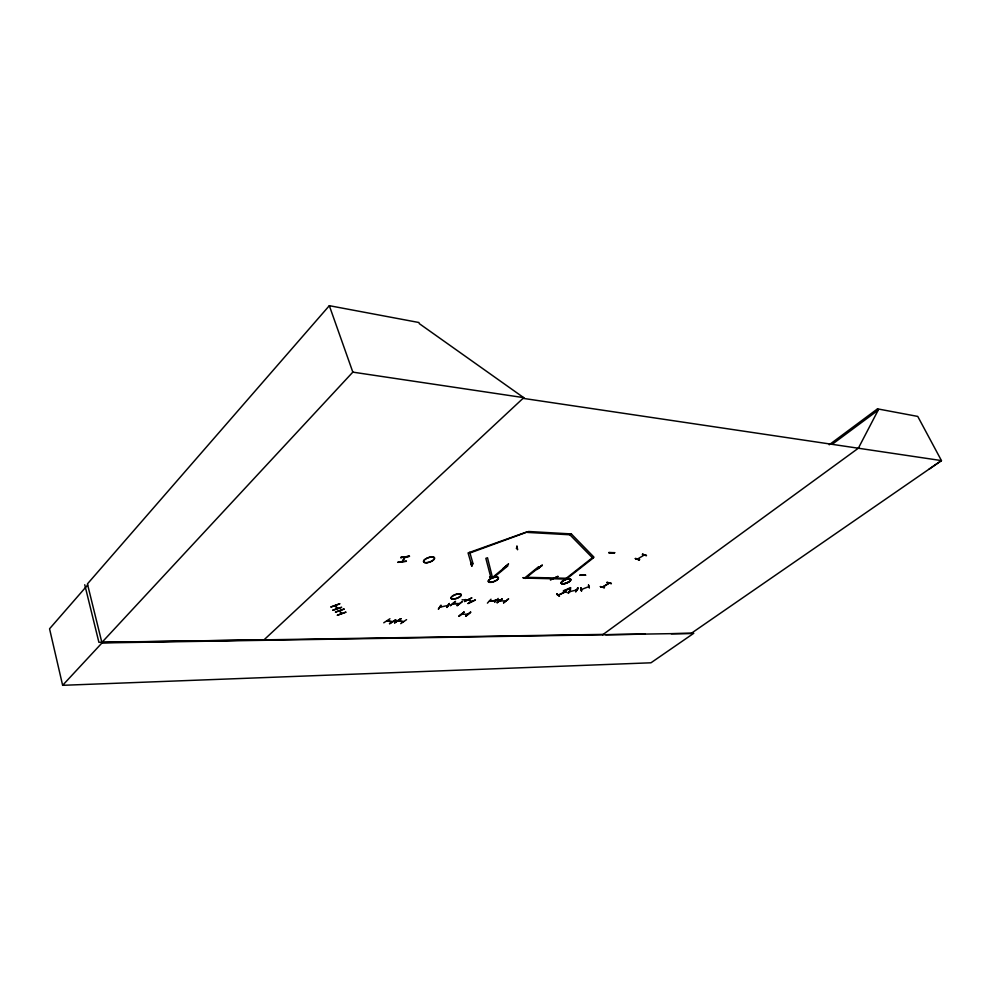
<?xml version="1.0" encoding="UTF-8"?>
<svg xmlns="http://www.w3.org/2000/svg" width="991" height="991" viewBox="0 0 991 991"><rect width="100%" height="100%" fill="white"/><g stroke="black" fill="none" stroke-linecap="round" stroke-linejoin="round"><path stroke-width="1.49" d="M336.866 608.474L335.478 605.935M339.814 611.063L341.375 613.801M556.669 594.34L559.506 596.173L556.917 593.77M491.016 599.196L487.411 603.147M570.482 589.434L568.339 593.027M581.742 590.847L580.949 588.196M539.389 567.298L539.092 567.484M471.233 562.554L472.162 565.886M438.431 609.106L441.007 605.167L438.456 609.044M468.731 599.766L468.062 599.803L471.431 601.686M406.421 561.067L397.812 562.293M406.31 561.352L397.812 562.38M404.848 557.165L402.049 561.699M392.609 621.642L387.023 620.787M403.622 621.58L398.171 620.738M465.2 599.79L465.522 599.493M492.8 577.233L491.994 577.654L492.577 577.183M498.374 600.15L499.179 599.716L498.461 600.075M526.085 578.001L525.28 578.447L525.787 578.001M858.342 448.229L878.187 410.15L877.506 408.862L829.207 444.786M462.054 599.84L468.309 599.927M501.235 600.41L495.45 600.125M501.434 600.199L495.364 600.125L501.235 600.422M440.772 606.987L439.979 607.025M447.065 605.786L447.783 605.625M447.176 607.396L449.319 603.507L446.755 607.359M585.619 575.164L579.983 574.991M585.594 575.238L579.772 575.288M568.413 593.374L570.506 589.806M569.577 591.701L570.308 591.528M575.598 591.379L577.753 587.774M400.822 557.499L409.469 556.285L400.798 557.462M402.358 561.699L405.146 557.19M611.608 552.879L611.298 552.891M397.986 620.911L403.287 621.741M471.778 564.238L472.546 563.941M604.324 587.725L600.373 586.622L604.522 587.143M604.324 587.688L600.385 586.61M635.342 558.59L639.22 559.878L639.418 559.271M639.207 559.865L635.318 558.639L639.492 559.63M516.435 548.234L517.215 548.097L516.422 548.221M581.444 589.509L588.951 586.61M877.506 408.862L917.753 416.418L941.45 460.592L522.951 398.332L523.682 397.639L419.342 323.661L418.908 322.509L329.322 305.686L87.431 583.91L101.986 642.948L62.631 685.314L49.55 628.79L87.691 584.975M471.654 601.537L468.458 599.642M494.633 602.355L498.176 598.44M263.507 640.31L523.793 397.651L352.833 372.133L101.862 642.453L603.172 634.401M602.714 586.92L608.97 583.204M609.081 583.29L602.875 586.969M637.696 558.949L644.088 555.109M455.513 601.426L450.558 605.65M453.048 603.643L459.539 603.569M489.802 576.836L496.157 577.035L489.566 576.973M457.272 605.662L462.326 601.549L457.012 605.65M503.131 568.438L508.494 563.99M459.006 616.179L463.912 612.153M464.172 612.141L458.994 616.204L463.899 612.203M468.111 614.11L461.707 614.309L462.5 614.11M465.634 616.154L470.552 612.153L465.919 616.204M465.894 616.167L470.799 612.165M525.688 578.125L539.798 566.741L538.621 566.703L524.536 578.075L566.356 579.103L593.559 557.747L592.445 557.698L565.229 579.078M522.975 577.79L528.983 577.939M523.223 577.666L529.008 577.964M536.676 569.466L542.312 565.217L536.614 569.404M542.288 565.192L536.949 569.503M499.761 600.893L499.997 600.707M499.724 600.868L505.683 600.942M503.552 602.85L508.643 598.837L503.577 602.887M340.099 610.927L341.313 613.776M614.68 552.718L608.759 552.668L614.655 552.681M832.415 444.141L878.187 410.15M558.255 595.12L565.465 591.726M576.056 590.091L576.861 589.918L569.664 591.677M602.664 634.773L859.048 447.709M929.025 469.214L941.45 460.592L691.297 633.323M389.934 618.756L383.752 622.806M389.736 623.76L395.88 619.697L389.438 623.624M394.616 622.744L401.021 618.669L394.864 622.707M400.723 623.649L406.583 619.635M492.403 577.27L487.498 557.747L485.85 558.342L490.954 577.864L492.539 577.282M497.148 602.751L502.288 598.762L497.148 602.714M642.651 554.266L646.516 555.517L642.639 554.254M607.074 582.671L611.348 583.538L606.913 582.287M489.542 601.128L496.268 600.521M472.682 564.077L471.84 564.362M508.47 564.04L503.217 568.5M565.415 591.887L558.441 595.17M464.482 601.438L471.914 597.858L464.544 601.525M468.037 603.494L475.42 599.902L468.074 603.531M489.43 601.178L496.293 600.36M567.075 592.556L564.152 590.351M557.933 576.44L550.364 579.884L557.846 576.366M563.272 590.995L570.543 587.601M506.401 566.418L506.153 566.208M459.267 603.717L452.974 603.668M392.3 621.791L386.886 620.973M581.073 588.208L581.42 591.045L580.924 587.812M589.162 587.613L588.443 584.913M469.957 552.99L528.624 531.498L570.989 533.901L569.887 534.781L527.534 532.427L527.41 531.721L468.074 552.916L471.369 564.3L473.029 563.706L469.759 552.309M330.957 606.913L339.752 603.866M331.019 606.987L339.69 603.754M332.889 610.221L341.66 607.297L332.852 610.146M344.05 609.019L335.404 612.116L344.088 609.118M345.822 612.203L337.225 615.275L345.809 612.165M516.98 546.214L517.537 549.77L516.906 546.177M575.746 591.763L578.31 588.059L575.833 591.701M449.344 603.544L446.83 607.409M439.979 607.149L447.709 605.501M608.771 552.569L614.395 552.842M335.577 605.476L337.262 608.325M409.469 556.273L400.674 557.636M642.317 554.39L646.182 555.641M62.631 685.314L650.963 662.793L693.75 633.286L101.986 642.948M264.002 639.852L98.902 642.317L84.755 584.74M605.712 634.723L645.364 634.141M671.291 633.745L691.123 633.447M589.36 587.911L588.617 585.185M450.211 605.588L455.241 601.487M526.704 577.307L566.245 578.273M394.629 622.769L400.785 618.731M607.372 582.435L611.36 583.55M635.603 558.404L639.579 559.667M556.954 594.166L559.345 595.777M570.828 588.109L563.545 591.491M329.322 305.686L352.833 372.133M470.861 562.727L471.778 566.134L470.886 562.702M506.636 565.799L492.564 577.431L493.803 577.456L507.875 565.836L506.636 565.799M571.435 534.05L569.887 534.781L592.445 557.797L593.919 557.103L571.435 534.05M563.768 583.835A5.141 1.809 -21.7 0 0 570.804 579.624A5.141 1.809 -21.7 0 0 563.384 580.615A5.141 1.809 -21.7 0 0 563.768 583.835A5.128 1.809 -21.7 0 0 570.791 579.636A5.128 1.809 -21.7 0 0 563.396 580.627A5.128 1.809 -21.7 0 0 563.768 583.835M563.693 583.674A5.153 1.821 -21.7 0 0 570.754 579.45A5.153 1.821 -21.7 0 0 563.309 580.441A5.153 1.821 -21.7 0 0 563.693 583.674M454.151 599.072A5.389 1.982 -20 0 0 461.224 594.724A5.389 1.982 -20 0 0 453.085 595.802A5.389 1.982 -20 0 0 454.151 599.072M454.076 598.911A5.413 1.994 -20 0 0 461.187 594.526A5.413 1.994 -20 0 0 452.998 595.616A5.413 1.994 -20 0 0 454.076 598.911M491.251 582.349A5.401 2.007 -20.6 0 0 498.448 577.926A5.401 2.007 -20.6 0 0 490.409 578.967A5.401 2.007 -20.6 0 0 491.251 582.349M491.177 582.175A5.426 2.019 -20.6 0 0 498.411 577.741A5.426 2.019 -20.6 0 0 490.322 578.769A5.426 2.019 -20.6 0 0 491.177 582.175M426.948 562.69A5.822 2.304 -19.6 0 0 434.529 557.883A5.81 2.304 -19.6 0 0 425.635 558.912A5.822 2.304 -19.6 0 0 426.948 562.69A5.81 2.304 -19.6 0 0 434.504 557.871A5.822 2.304 -19.6 0 0 425.635 558.924A5.81 2.304 -19.6 0 0 426.96 562.677"/></g></svg>
